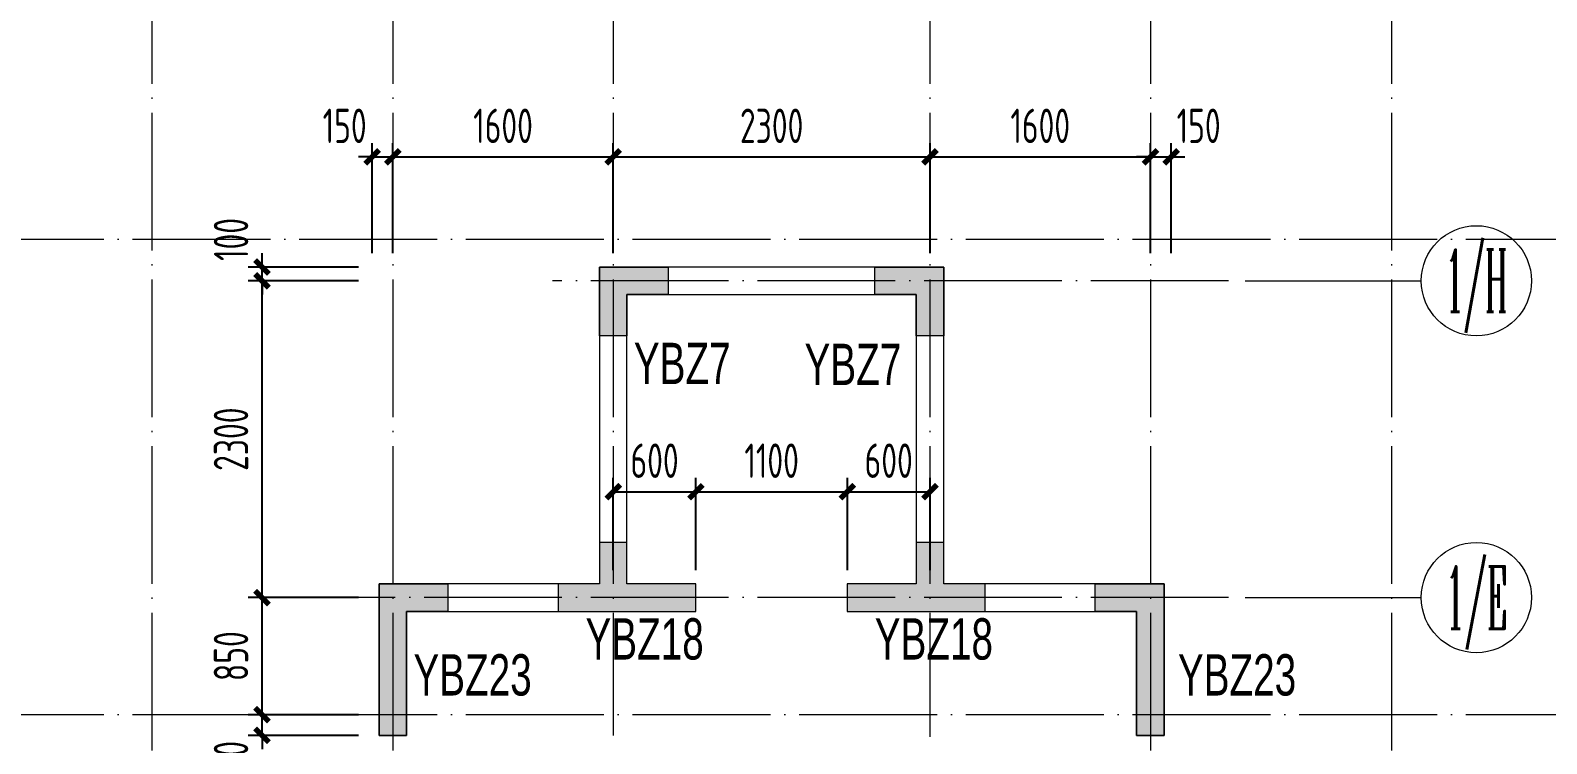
# Model space of a CAD drawing. Extents: x 5874492 to 7194610, y -939842 to -279257.
# Drawn here: x 6305863 to 6316872, y -593280 to -588102 of the extents above; entities that cross this region are included whole.
import ezdxf
from ezdxf.enums import TextEntityAlignment as Align

# ---------------------------------------------------------------- set-up
doc = ezdxf.new("R2010")
doc.units = 0
doc.header["$LTSCALE"] = 1000
doc.linetypes.add('DOTE', pattern=[2.42, 2, -0.2, 0.02, -0.2])
for name, color, linetype, lineweight in [('A-标注-内部轴号', 105, 'Continuous', 15), ('A-标注-轴号文字', 7, 'Continuous', 15), ('A-轴线-塔楼', 1, 'DOTE', 9), ('S-基础-HATCH', 251, 'Continuous', 20), ('S-墙柱-COLU', 50, 'Continuous', 20), ('S-墙柱-DIM', 3, 'Continuous', 20), ('S-墙柱-WALL', 6, 'Continuous', 20), ('S-轴网-轴号', 3, 'Continuous', 20), ('S-轴网-轴线', 1, 'DOTE', 9), ('S-通用-TEXT', 7, 'Continuous', 20)]:
    doc.layers.add(name, color=color, linetype=linetype, lineweight=lineweight)
doc.styles.add('_TCH_AXIS', font='COMPLEX.shx', dxfattribs={"bigfont": 'hztxt.shx'})
doc.styles.add('BW_Dim', font='Bweng.shx', dxfattribs={"width": 0.7, "bigfont": 'hztxt.shx'})
doc.styles.add('COMPLEX', font='COMPLEX')
doc.styles.add('TSSD_Dimension', font='tssdeng.shx', dxfattribs={"width": 0.7, "bigfont": 'tssdchn.shx'})
doc.styles.add('TSSD_REIN_T3', font='tssdeng.shx', dxfattribs={"width": 0.7, "bigfont": 'hztxt.shx'})
doc.dimstyles.new('_TCH_ARCH&&100', dxfattribs={"dimtxt": 250, "dimasz": 100, "dimexe": 100, "dimexo": 100, "dimgap": 100, "dimtad": 1, "dimdec": 0, "dimzin": 0, "dimdsep": 46, "dimtxsty": 'TSSD_REIN_T3', "dimblk": 'ARCHTICK', "dimcen": 0.09, "dimclrt": 7, "dimazin": 2, "dimtfac": 1, "dimtdec": 0, "dimtix": 1, "dimtmove": 2, "dimatfit": 3, "dimfxl": 0, "dimtolj": 1, "dimtzin": 0, "dimarcsym": 0})
doc.dimstyles.new('TSSD_100_100', dxfattribs={"dimtxt": 250, "dimasz": 100, "dimexe": 100, "dimexo": 100, "dimgap": 100, "dimtad": 1, "dimdec": 0, "dimzin": 0, "dimdsep": 46, "dimtxsty": 'TSSD_Dimension', "dimblk": 'ARCHTICK', "dimcen": 0, "dimdle": 100, "dimclrt": 7, "dimadec": 0, "dimazin": 0, "dimtfac": 1, "dimtdec": 0, "dimtix": 1, "dimtmove": 2, "dimatfit": 0, "dimfxl": 0, "dimtolj": 1, "dimtzin": 0, "dimarcsym": 0})

# ---------------------------------------------------------------- blocks, each defined once
blk = doc.blocks.new('_ArchTick')
at = {"color": 0, "linetype": 'ByBlock', "const_width": 0.4}
blk.add_lwpolyline([(-0.5, -0.5), (0.5, 0.5)], dxfattribs=at)
blk = doc.blocks.new('*D563')
at = {"layer": 'Defpoints', "color": 0, "transparency": 16777216}
for p in [(6314145, -589020), (6313995, -589820), (6314145, -589820)]:
    blk.add_point(p, dxfattribs=at)
at = {"layer": 'S-墙柱-DIM', "color": 0, "lineweight": -2, "transparency": 16777216}
for p, q in [((6313995, -589720), (6313995, -588920)), ((6314145, -589720), (6314145, -588920)), ((6313995, -589020), (6313895, -589020)), ((6313995, -589020), (6314145, -589020)), ((6314145, -589020), (6314245, -589020))]:
    blk.add_line(p, q, dxfattribs=at)
at = {"layer": 'S-墙柱-DIM', "color": 0, "lineweight": -2, "transparency": 16777216, "xscale": 100, "yscale": 100, "zscale": 100}
blk.add_blockref('_ArchTick', (6313995, -589020), dxfattribs=at)
at = {"layer": 'S-墙柱-DIM', "color": 0, "lineweight": -2, "transparency": 16777216, "xscale": 100, "yscale": 100, "zscale": 100, "rotation": 180}
blk.add_blockref('_ArchTick', (6314145, -589020), dxfattribs=at)
at = {"layer": 'S-墙柱-DIM', "color": 7, "transparency": 16777216, "insert": (6314345, -588795), "char_height": 250, "attachment_point": 5, "style": 'TSSD_Dimension'}
blk.add_mtext('\\A1;150', dxfattribs=at)
blk = doc.blocks.new('*D564')
at = {"layer": 'Defpoints', "color": 0, "transparency": 16777216}
for p in [(6313995, -589020), (6312395, -589820), (6313995, -589820)]:
    blk.add_point(p, dxfattribs=at)
at = {"layer": 'S-墙柱-DIM', "color": 0, "lineweight": -2, "transparency": 16777216}
for p, q in [((6312395, -589720), (6312395, -588920)), ((6313995, -589720), (6313995, -588920)), ((6312295, -589020), (6314095, -589020))]:
    blk.add_line(p, q, dxfattribs=at)
at = {"layer": 'S-墙柱-DIM', "color": 0, "lineweight": -2, "transparency": 16777216, "xscale": 100, "yscale": 100, "zscale": 100, "rotation": 180}
blk.add_blockref('_ArchTick', (6312395, -589020), dxfattribs=at)
at = {"layer": 'S-墙柱-DIM', "color": 0, "lineweight": -2, "transparency": 16777216, "xscale": 100, "yscale": 100, "zscale": 100}
blk.add_blockref('_ArchTick', (6313995, -589020), dxfattribs=at)
at = {"layer": 'S-墙柱-DIM', "color": 7, "transparency": 16777216, "insert": (6313195, -588795), "char_height": 250, "attachment_point": 5, "style": 'TSSD_Dimension'}
blk.add_mtext('\\A1;1600', dxfattribs=at)
blk = doc.blocks.new('*D565')
at = {"layer": 'Defpoints', "color": 0, "transparency": 16777216}
for p in [(6312395, -589020), (6310095, -589820), (6312395, -589820)]:
    blk.add_point(p, dxfattribs=at)
at = {"layer": 'S-墙柱-DIM', "color": 0, "lineweight": -2, "transparency": 16777216}
for p, q in [((6310095, -589720), (6310095, -588920)), ((6312395, -589720), (6312395, -588920)), ((6309995, -589020), (6312495, -589020))]:
    blk.add_line(p, q, dxfattribs=at)
at = {"layer": 'S-墙柱-DIM', "color": 0, "lineweight": -2, "transparency": 16777216, "xscale": 100, "yscale": 100, "zscale": 100, "rotation": 180}
blk.add_blockref('_ArchTick', (6310095, -589020), dxfattribs=at)
at = {"layer": 'S-墙柱-DIM', "color": 0, "lineweight": -2, "transparency": 16777216, "xscale": 100, "yscale": 100, "zscale": 100}
blk.add_blockref('_ArchTick', (6312395, -589020), dxfattribs=at)
at = {"layer": 'S-墙柱-DIM', "color": 7, "transparency": 16777216, "insert": (6311245, -588795), "char_height": 250, "attachment_point": 5, "style": 'TSSD_Dimension'}
blk.add_mtext('\\A1;2300', dxfattribs=at)
blk = doc.blocks.new('*D566')
at = {"layer": 'Defpoints', "color": 0, "transparency": 16777216}
for p in [(6310095, -589020), (6308495, -589820), (6310095, -589820)]:
    blk.add_point(p, dxfattribs=at)
at = {"layer": 'S-墙柱-DIM', "color": 0, "lineweight": -2, "transparency": 16777216}
for p, q in [((6308495, -589720), (6308495, -588920)), ((6310095, -589720), (6310095, -588920)), ((6308395, -589020), (6310195, -589020))]:
    blk.add_line(p, q, dxfattribs=at)
at = {"layer": 'S-墙柱-DIM', "color": 0, "lineweight": -2, "transparency": 16777216, "xscale": 100, "yscale": 100, "zscale": 100, "rotation": 180}
blk.add_blockref('_ArchTick', (6308495, -589020), dxfattribs=at)
at = {"layer": 'S-墙柱-DIM', "color": 0, "lineweight": -2, "transparency": 16777216, "xscale": 100, "yscale": 100, "zscale": 100}
blk.add_blockref('_ArchTick', (6310095, -589020), dxfattribs=at)
at = {"layer": 'S-墙柱-DIM', "color": 7, "transparency": 16777216, "insert": (6309295, -588795), "char_height": 250, "attachment_point": 5, "style": 'TSSD_Dimension'}
blk.add_mtext('\\A1;1600', dxfattribs=at)
blk = doc.blocks.new('*D567')
at = {"layer": 'Defpoints', "color": 0, "transparency": 16777216}
for p in [(6308495, -589020), (6308345, -589820), (6308495, -589820)]:
    blk.add_point(p, dxfattribs=at)
at = {"layer": 'S-墙柱-DIM', "color": 0, "lineweight": -2, "transparency": 16777216}
for p, q in [((6308345, -589720), (6308345, -588920)), ((6308495, -589720), (6308495, -588920)), ((6308345, -589020), (6308245, -589020)), ((6308345, -589020), (6308495, -589020)), ((6308495, -589020), (6308595, -589020))]:
    blk.add_line(p, q, dxfattribs=at)
at = {"layer": 'S-墙柱-DIM', "color": 0, "lineweight": -2, "transparency": 16777216, "xscale": 100, "yscale": 100, "zscale": 100}
blk.add_blockref('_ArchTick', (6308345, -589020), dxfattribs=at)
at = {"layer": 'S-墙柱-DIM', "color": 0, "lineweight": -2, "transparency": 16777216, "xscale": 100, "yscale": 100, "zscale": 100, "rotation": 180}
blk.add_blockref('_ArchTick', (6308495, -589020), dxfattribs=at)
at = {"layer": 'S-墙柱-DIM', "color": 7, "transparency": 16777216, "insert": (6308145, -588795), "char_height": 250, "attachment_point": 5, "style": 'TSSD_Dimension'}
blk.add_mtext('\\A1;150', dxfattribs=at)
blk = doc.blocks.new('*D568')
at = {"layer": 'Defpoints', "color": 0, "transparency": 16777216}
for p in [(6307545, -589820), (6308345, -589820), (6308345, -589920)]:
    blk.add_point(p, dxfattribs=at)
at = {"layer": 'S-墙柱-DIM', "color": 0, "lineweight": -2, "transparency": 16777216}
for p, q in [((6307545, -589820), (6307545, -589720)), ((6308245, -589820), (6307445, -589820)), ((6307545, -589920), (6307545, -589820)), ((6308245, -589920), (6307445, -589920)), ((6307545, -589920), (6307545, -590020))]:
    blk.add_line(p, q, dxfattribs=at)
at = {"layer": 'S-墙柱-DIM', "color": 0, "lineweight": -2, "transparency": 16777216, "xscale": 100, "yscale": 100, "zscale": 100}
for p, rotation in [((6307545, -589820), 270), ((6307545, -589920), 90)]:
    blk.add_blockref('_ArchTick', p, dxfattribs=dict(at, rotation=rotation))
at = {"layer": 'S-墙柱-DIM', "color": 7, "transparency": 16777216, "insert": (6307320, -589620), "char_height": 250, "attachment_point": 5, "rotation": 90, "style": 'TSSD_Dimension'}
blk.add_mtext('\\A1;100', dxfattribs=at)
blk = doc.blocks.new('*D569')
at = {"layer": 'Defpoints', "color": 0, "transparency": 16777216}
for p in [(6307545, -589920), (6308345, -589920), (6308345, -592220)]:
    blk.add_point(p, dxfattribs=at)
at = {"layer": 'S-墙柱-DIM', "color": 0, "lineweight": -2, "transparency": 16777216}
for p, q in [((6307545, -592320), (6307545, -589820)), ((6308245, -589920), (6307445, -589920)), ((6308245, -592220), (6307445, -592220))]:
    blk.add_line(p, q, dxfattribs=at)
at = {"layer": 'S-墙柱-DIM', "color": 0, "lineweight": -2, "transparency": 16777216, "xscale": 100, "yscale": 100, "zscale": 100}
for p, rotation in [((6307545, -589920), 90), ((6307545, -592220), 270)]:
    blk.add_blockref('_ArchTick', p, dxfattribs=dict(at, rotation=rotation))
at = {"layer": 'S-墙柱-DIM', "color": 7, "transparency": 16777216, "insert": (6307320, -591070), "char_height": 250, "attachment_point": 5, "rotation": 90, "style": 'TSSD_Dimension'}
blk.add_mtext('\\A1;2300', dxfattribs=at)
blk = doc.blocks.new('*D570')
at = {"layer": 'Defpoints', "color": 0, "transparency": 16777216}
for p in [(6307545, -592220), (6308345, -592220), (6308345, -593070)]:
    blk.add_point(p, dxfattribs=at)
at = {"layer": 'S-墙柱-DIM', "color": 0, "lineweight": -2, "transparency": 16777216}
for p, q in [((6307545, -593170), (6307545, -592120)), ((6308245, -592220), (6307445, -592220)), ((6308245, -593070), (6307445, -593070))]:
    blk.add_line(p, q, dxfattribs=at)
at = {"layer": 'S-墙柱-DIM', "color": 0, "lineweight": -2, "transparency": 16777216, "xscale": 100, "yscale": 100, "zscale": 100}
for p, rotation in [((6307545, -592220), 90), ((6307545, -593070), 270)]:
    blk.add_blockref('_ArchTick', p, dxfattribs=dict(at, rotation=rotation))
at = {"layer": 'S-墙柱-DIM', "color": 7, "transparency": 16777216, "insert": (6307320, -592645), "char_height": 250, "attachment_point": 5, "rotation": 90, "style": 'TSSD_Dimension'}
blk.add_mtext('\\A1;850', dxfattribs=at)
blk = doc.blocks.new('*D571')
at = {"layer": 'Defpoints', "color": 0, "transparency": 16777216}
for p in [(6307545, -593070), (6308345, -593070), (6308345, -593220)]:
    blk.add_point(p, dxfattribs=at)
at = {"layer": 'S-墙柱-DIM', "color": 0, "lineweight": -2, "transparency": 16777216}
for p, q in [((6307545, -593070), (6307545, -592970)), ((6308245, -593070), (6307445, -593070)), ((6307545, -593220), (6307545, -593070)), ((6308245, -593220), (6307445, -593220)), ((6307545, -593220), (6307545, -593320))]:
    blk.add_line(p, q, dxfattribs=at)
at = {"layer": 'S-墙柱-DIM', "color": 0, "lineweight": -2, "transparency": 16777216, "xscale": 100, "yscale": 100, "zscale": 100}
for p, rotation in [((6307545, -593070), 270), ((6307545, -593220), 90)]:
    blk.add_blockref('_ArchTick', p, dxfattribs=dict(at, rotation=rotation))
at = {"layer": 'S-墙柱-DIM', "color": 7, "transparency": 16777216, "insert": (6307320, -593420), "char_height": 250, "attachment_point": 5, "rotation": 90, "style": 'TSSD_Dimension'}
blk.add_mtext('\\A1;150', dxfattribs=at)
blk = doc.blocks.new('*D854')
at = {"layer": 'Defpoints', "color": 0, "transparency": 16777216}
for p in [(6310695, -591451), (6310095, -592120), (6310695, -592120)]:
    blk.add_point(p, dxfattribs=at)
at = {"layer": 'S-墙柱-DIM', "color": 0, "lineweight": -2, "transparency": 16777216}
for p, q in [((6310095, -592020), (6310095, -591351)), ((6310695, -592020), (6310695, -591351)), ((6310095, -591451), (6310695, -591451))]:
    blk.add_line(p, q, dxfattribs=at)
at = {"layer": 'S-墙柱-DIM', "color": 0, "lineweight": -2, "transparency": 16777216, "xscale": 100, "yscale": 100, "zscale": 100, "rotation": 180}
blk.add_blockref('_ArchTick', (6310095, -591451), dxfattribs=at)
at = {"layer": 'S-墙柱-DIM', "color": 0, "lineweight": -2, "transparency": 16777216, "xscale": 100, "yscale": 100, "zscale": 100}
blk.add_blockref('_ArchTick', (6310695, -591451), dxfattribs=at)
at = {"layer": 'S-墙柱-DIM', "color": 7, "transparency": 16777216, "insert": (6310395, -591226), "char_height": 250, "attachment_point": 5, "style": 'TSSD_REIN_T3'}
blk.add_mtext('\\A1;600', dxfattribs=at)
blk = doc.blocks.new('*D855')
at = {"layer": 'Defpoints', "color": 0, "transparency": 16777216}
for p in [(6311795, -591451), (6310695, -592120), (6311795, -592120)]:
    blk.add_point(p, dxfattribs=at)
at = {"layer": 'S-墙柱-DIM', "color": 0, "lineweight": -2, "transparency": 16777216}
for p, q in [((6310695, -592020), (6310695, -591351)), ((6311795, -592020), (6311795, -591351)), ((6310695, -591451), (6311795, -591451))]:
    blk.add_line(p, q, dxfattribs=at)
at = {"layer": 'S-墙柱-DIM', "color": 0, "lineweight": -2, "transparency": 16777216, "xscale": 100, "yscale": 100, "zscale": 100, "rotation": 180}
blk.add_blockref('_ArchTick', (6310695, -591451), dxfattribs=at)
at = {"layer": 'S-墙柱-DIM', "color": 0, "lineweight": -2, "transparency": 16777216, "xscale": 100, "yscale": 100, "zscale": 100}
blk.add_blockref('_ArchTick', (6311795, -591451), dxfattribs=at)
at = {"layer": 'S-墙柱-DIM', "color": 7, "transparency": 16777216, "insert": (6311245, -591226), "char_height": 250, "attachment_point": 5, "style": 'TSSD_REIN_T3'}
blk.add_mtext('\\A1;1100', dxfattribs=at)
blk = doc.blocks.new('*D856')
at = {"layer": 'Defpoints', "color": 0, "transparency": 16777216}
for p in [(6312395, -591451), (6311795, -592120), (6312395, -592120)]:
    blk.add_point(p, dxfattribs=at)
at = {"layer": 'S-墙柱-DIM', "color": 0, "lineweight": -2, "transparency": 16777216}
for p, q in [((6311795, -592020), (6311795, -591351)), ((6312395, -592020), (6312395, -591351)), ((6311795, -591451), (6312395, -591451))]:
    blk.add_line(p, q, dxfattribs=at)
at = {"layer": 'S-墙柱-DIM', "color": 0, "lineweight": -2, "transparency": 16777216, "xscale": 100, "yscale": 100, "zscale": 100, "rotation": 180}
blk.add_blockref('_ArchTick', (6311795, -591451), dxfattribs=at)
at = {"layer": 'S-墙柱-DIM', "color": 0, "lineweight": -2, "transparency": 16777216, "xscale": 100, "yscale": 100, "zscale": 100}
blk.add_blockref('_ArchTick', (6312395, -591451), dxfattribs=at)
at = {"layer": 'S-墙柱-DIM', "color": 7, "transparency": 16777216, "insert": (6312095, -591226), "char_height": 250, "attachment_point": 5, "style": 'TSSD_REIN_T3'}
blk.add_mtext('\\A1;600', dxfattribs=at)
blk = doc.blocks.new('_AXISO')
blk.add_circle((0, 0), 0.5)
at = {"layer": 'S-轴网-轴号', "style": 'COMPLEX', "width": 1.041667}
blk.add_attdef('A', text='', height=0.56, dxfattribs=at).set_placement((-0.25, -0.28), (0.25, -0.28), align=Align.FIT)
blk = doc.blocks.new('A$C3FF375C5')
at = {"layer": 'A-标注-内部轴号'}
for p, q in [((27038.6, 14800), (28316.8, 14800)), ((27038.6, 12500), (28316.8, 12500))]:
    blk.add_line(p, q, dxfattribs=at)
at = {"layer": 'A-轴线-塔楼', "linetype": 'DOTE', "ltscale": 0.5}
for p, q in [((19100, 18440.3), (19100, 8100)), ((20850, 18440.3), (20850, 9900)), ((22450, 18440.3), (22450, 11500)), ((24750, 18440.3), (24750, 11490)), ((26350, 18440.3), (26350, 9900)), ((28100, 18440.3), (28100, 8100)), ((59891.4, 15100), (-2283.6, 15100)), ((26918, 14800), (22008.6, 14800)), ((26918, 12500), (20410, 12500)), ((59891.4, 11650), (-2283.6, 11650))]:
    blk.add_line(p, q, dxfattribs=at)
at = {"layer": 'A-标注-内部轴号'}
ref = blk.add_blockref('_AXISO', (28716.8, 14800), dxfattribs=dict(at, xscale=800, yscale=800, zscale=800))
ref.add_attrib('A', '1/H', dxfattribs={"layer": 'A-标注-轴号文字', "ltscale": 0.2, "height": 452.55, "style": '_TCH_AXIS', "width": 0.368421}).set_placement((28490.6, 14573.7), (28943.1, 14573.7), align=Align.FIT)
ref = blk.add_blockref('_AXISO', (28716.8, 12500), dxfattribs=dict(at, xscale=800, yscale=800, zscale=800))
ref.add_attrib('A', '1/E', dxfattribs={"layer": 'A-标注-轴号文字', "ltscale": 0.2, "height": 452.55, "style": '_TCH_AXIS', "width": 0.396226}).set_placement((28490.6, 12273.7), (28943.1, 12273.7), align=Align.FIT)

msp = doc.modelspace()

# ---------------------------------------------------------------- hatches: boundary and pattern name
at = {"layer": 'S-基础-HATCH', "ltscale": 0.2}
for points in [[(6310194.5, -590019.9), (6310194.5, -590319.9), (6309994.5, -590319.9), (6309994.5, -589819.9), (6310494.5, -589819.9), (6310494.5, -590019.9)], [(6312294.5, -590019.9), (6311994.5, -590019.9), (6311994.5, -589819.9), (6312494.5, -589819.9), (6312494.5, -590319.9), (6312294.5, -590319.9)], [(6309994.5, -592119.9), (6309694.5, -592119.9), (6309694.5, -592319.9), (6310694.5, -592319.9), (6310694.5, -592119.9), (6310194.5, -592119.9), (6310194.5, -591819.9), (6309994.5, -591819.9)], [(6312494.5, -592119.9), (6312494.5, -591819.9), (6312294.5, -591819.9), (6312294.5, -592119.9), (6311794.5, -592119.9), (6311794.5, -592319.9), (6312794.5, -592319.9), (6312794.5, -592119.9)], [(6308594.5, -592319.9), (6308594.5, -593219.9), (6308394.5, -593219.9), (6308394.5, -592119.9), (6308894.5, -592119.9), (6308894.5, -592319.9)], [(6313894.5, -592319.9), (6313594.5, -592319.9), (6313594.5, -592119.9), (6314094.5, -592119.9), (6314094.5, -593219.9), (6313894.5, -593219.9)]]:
    msp.add_hatch(color=256, dxfattribs=at).paths.add_polyline_path(points)

# ---------------------------------------------------------------- linework, layer by layer
at = {"layer": 'S-墙柱-COLU'}
for points in [[(6310194.5, -590019.9), (6310194.5, -590319.9), (6309994.5, -590319.9), (6309994.5, -589819.9), (6310494.5, -589819.9), (6310494.5, -590019.9)], [(6312294.5, -590019.9), (6311994.5, -590019.9), (6311994.5, -589819.9), (6312494.5, -589819.9), (6312494.5, -590319.9), (6312294.5, -590319.9)], [(6309994.5, -592119.9), (6309694.5, -592119.9), (6309694.5, -592319.9), (6310694.5, -592319.9), (6310694.5, -592119.9), (6310194.5, -592119.9), (6310194.5, -591819.9), (6309994.5, -591819.9)], [(6312494.5, -592119.9), (6312494.5, -591819.9), (6312294.5, -591819.9), (6312294.5, -592119.9), (6311794.5, -592119.9), (6311794.5, -592319.9), (6312794.5, -592319.9), (6312794.5, -592119.9)], [(6308594.5, -592319.9), (6308594.5, -593219.9), (6308394.5, -593219.9), (6308394.5, -592119.9), (6308894.5, -592119.9), (6308894.5, -592319.9)], [(6313894.5, -592319.9), (6313594.5, -592319.9), (6313594.5, -592119.9), (6314094.5, -592119.9), (6314094.5, -593219.9), (6313894.5, -593219.9)]]:
    msp.add_lwpolyline(points, close=True, dxfattribs=at)
at = {"layer": 'S-墙柱-WALL'}
msp.add_lwpolyline([(6314094.5, -593219.9), (6314094.5, -592119.9), (6312494.5, -592119.9), (6312494.5, -589819.9), (6309994.5, -589819.9), (6309994.5, -592119.9), (6308394.5, -592119.9), (6308394.5, -593219.9), (6308594.5, -593219.9), (6308594.5, -592319.9), (6310694.5, -592319.9), (6310694.5, -592119.9), (6310194.5, -592119.9), (6310194.5, -590019.9), (6312294.5, -590019.9), (6312294.5, -592119.9), (6311794.5, -592119.9), (6311794.5, -592319.9), (6313894.5, -592319.9), (6313894.5, -593219.9)], close=True, dxfattribs=at)

# ---------------------------------------------------------------- block references
at = {"layer": 'S-轴网-轴线', "ltscale": 0.2}
msp.add_blockref('A$C3FF375C5', (6287644.5, -604719.9), dxfattribs=at)

# ---------------------------------------------------------------- texts
at = {"layer": 'S-通用-TEXT', "color": 2, "style": 'BW_Dim', "width": 0.7}
for s, p in [('YBZ7', (6310244.5, -590369.9)), ('YBZ7', (6311483.7, -590376.8)), ('YBZ23', (6308644.5, -592630.8)), ('YBZ23', (6314194.5, -592630.8))]:
    msp.add_text(s, height=300, dxfattribs=at).set_placement(p, align=Align.TOP_LEFT)
at = {"layer": 'S-通用-TEXT', "style": 'BW_Dim', "width": 0.7}
for p in [(6309893.4, -592369.9), (6311993.4, -592369.9)]:
    msp.add_text('YBZ18', height=300, dxfattribs=at).set_placement(p, align=Align.TOP_LEFT)

# ---------------------------------------------------------------- dimensions: what is measured, and where the dimension line sits
at = {"layer": 'S-墙柱-DIM'}
for base, p1, p2, picture, middle in [((6308494.5, -589019.9), (6308344.5, -589819.9), (6308494.5, -589819.9), '*D567', (6308144.5, -588794.9)), ((6314144.5, -589019.9), (6313994.5, -589819.9), (6314144.5, -589819.9), '*D563', (6314344.5, -588794.9))]:
    dim = msp.add_linear_dim(base=base, p1=p1, p2=p2, dimstyle='TSSD_100_100', dxfattribs=at)
    dim.commit()
    dim.dimension.update_dxf_attribs({"geometry": picture, "text_midpoint": middle, "dimtype": 128})
for base, p1, p2, picture, middle in [((6310094.5, -589019.9), (6308494.5, -589819.9), (6310094.5, -589819.9), '*D566', (6309294.5, -588794.9)), ((6312394.5, -589019.9), (6310094.5, -589819.9), (6312394.5, -589819.9), '*D565', (6311244.5, -588794.9)), ((6313994.5, -589019.9), (6312394.5, -589819.9), (6313994.5, -589819.9), '*D564', (6313194.5, -588794.9))]:
    dim = msp.add_linear_dim(base=base, p1=p1, p2=p2, dimstyle='TSSD_100_100', dxfattribs=at)
    dim.commit()
    dim.dimension.update_dxf_attribs({"geometry": picture, "text_midpoint": middle})
for base, p1, p2, picture, middle in [((6307544.5, -589819.9), (6308344.5, -589919.9), (6308344.5, -589819.9), '*D568', (6307319.5, -589619.9)), ((6307544.5, -593069.9), (6308344.5, -593219.9), (6308344.5, -593069.9), '*D571', (6307319.5, -593419.9))]:
    dim = msp.add_linear_dim(base=base, p1=p1, p2=p2, angle=90, dimstyle='TSSD_100_100', dxfattribs=at)
    dim.commit()
    dim.dimension.update_dxf_attribs({"geometry": picture, "text_midpoint": middle, "dimtype": 128})
for base, p1, p2, picture, middle in [((6307544.5, -589919.9), (6308344.5, -592219.9), (6308344.5, -589919.9), '*D569', (6307319.5, -591069.9)), ((6307544.5, -592219.9), (6308344.5, -593069.9), (6308344.5, -592219.9), '*D570', (6307319.5, -592644.9))]:
    dim = msp.add_linear_dim(base=base, p1=p1, p2=p2, angle=90, dimstyle='TSSD_100_100', dxfattribs=at)
    dim.commit()
    dim.dimension.update_dxf_attribs({"geometry": picture, "text_midpoint": middle})
for p1, p2, picture, middle in [((6310094.5, -592119.9), (6310694.5, -592119.9), '*D854', (6310394.5, -591226.2)), ((6310694.5, -592119.9), (6311794.5, -592119.9), '*D855', (6311244.5, -591226.2)), ((6311794.5, -592119.9), (6312394.5, -592119.9), '*D856', (6312094.5, -591226.2))]:
    dim = msp.add_aligned_dim(p1=p1, p2=p2, distance=668.7, dimstyle='_TCH_ARCH&&100', dxfattribs=at)
    dim.commit()
    dim.dimension.update_dxf_attribs({"geometry": picture, "text_midpoint": middle})

doc.saveas('drawing.dxf')
